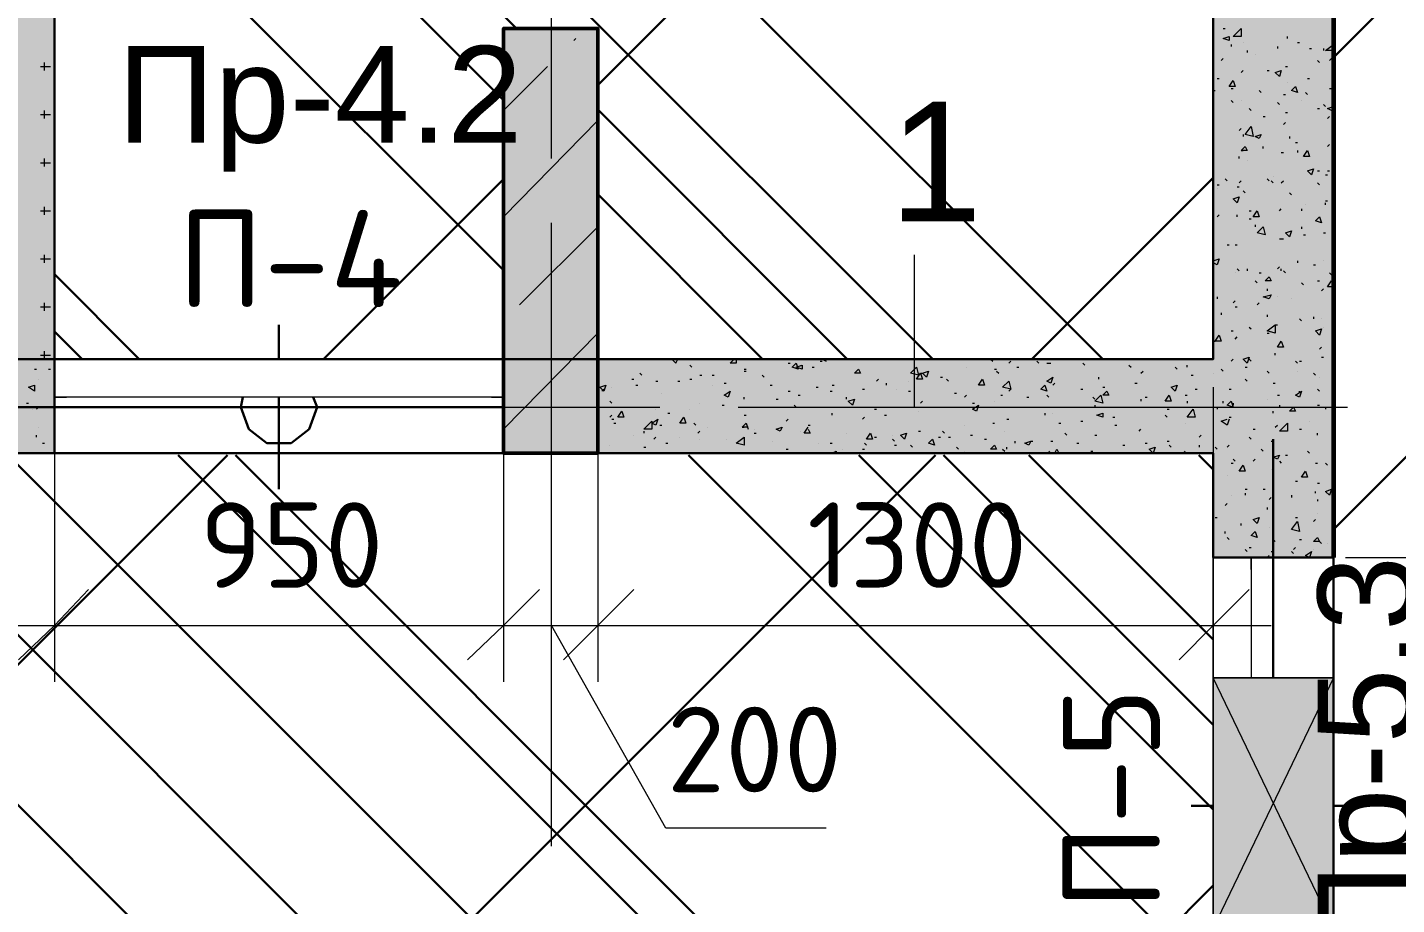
# Model space of a CAD drawing. Header units: millimetres. Extents: x -84737 to 172119, y -43083 to 59399.
# Drawn here: x 131149 to 134040, y 45395 to 47248 of the extents above; entities that cross this region are included whole.
import ezdxf

# ---------------------------------------------------------------- set-up
doc = ezdxf.new("R2010")
doc.units = ezdxf.units.MM
for name, color, linetype, lineweight in [('11) Плинтус ПЛ-2', 70, 'Continuous', 30), ('12) Наливной пол', 150, 'Continuous', 30), ('15) Штукатурка стен СТ-1.1', 161, 'Continuous', 60), ('16) Краска СТ-1.1 стена', 5, 'Continuous', 60), ('19) Краска ПТ-5 потолок', 161, 'Continuous', 30), ('20) Шпакл. баз. фин Стена', 40, 'Continuous', 60), ('22) Шпакл. баз. фин. Потолок', 102, 'Continuous', 30), ('8) Линолеум Л-1.1', 130, 'Continuous', 30)]:
    doc.layers.add(name, color=color, linetype=linetype, lineweight=lineweight)
doc.layers.add('PDF _Геометрия', color=7, linetype='Continuous')
doc.layers.add('PDF _Текст', color=7, linetype='Continuous')
doc.layers.add('PDF _Сплошная заливка', color=7, linetype='Continuous', true_color=0xffffff)
doc.styles.add('PDF GOSTCommon', font='arial.ttf')
doc.styles.add('PDF ISOCPEUR', font='isocpeur.ttf')

msp = doc.modelspace()

# ---------------------------------------------------------------- hatches: boundary and pattern name
at = {"layer": '12) Наливной пол'}
h = msp.add_hatch(dxfattribs=at)
h.set_pattern_fill('ANSI31', color=256, scale=222)
h.paths.add_polyline_path([(133906.4, 38643.9), (137102.4, 38643.9), (137102.4, 49044.5), (133906.4, 49044.5)])
at = {"layer": '19) Краска ПТ-5 потолок'}
h = msp.add_hatch(dxfattribs=at)
h.set_pattern_fill('ANSI34', color=256, scale=80, angle=90)
h.paths.add_polyline_path([(109621.7, 46343.9), (98001.6, 46343.9), (98001.6, 44426.3), (100380.7, 44426.3), (100380.7, 43846.3), (109621.7, 43846.3)])
h.paths.add_polyline_path([(114379.8, 46343.9), (112098.1, 46343.9), (109621.7, 46343.9), (109621.7, 42847.3), (114379.8, 42847.3)])
h.paths.add_polyline_path([(122308.6, 46343.9), (114379.8, 46343.9), (114379.8, 43846.3), (122308.6, 43846.3)])
h.paths.add_polyline_path([(114802.6, 49046.7), (112098.1, 49044.7), (112098.1, 46343.9), (114802.6, 46345.9)])
h.paths.add_polyline_path([(133652.4, 46343.9), (127578.9, 46343.9), (122499.1, 46343.9), (122499.1, 43846.3), (133652.4, 43846.3)])
h.paths.add_polyline_path([(129055.3, 48363.1), (129052, 48363.1), (129052, 49044.7), (127578.9, 49044.7), (127578.9, 46343.9), (129055.3, 46343.9)])
h = msp.add_hatch(dxfattribs=at)
h.set_pattern_fill('ANSI34', color=256, scale=80, angle=90)
h.paths.add_polyline_path([(133652.4, 49044.5), (131205.7, 49044.5), (131205.7, 46547), (132153.9, 46547), (132153.9, 47245.5), (132352.9, 47245.5), (132352.9, 46547), (133652.4, 46547)])
at = {"layer": '22) Шпакл. баз. фин. Потолок'}
h = msp.add_hatch(dxfattribs=at)
h.set_pattern_fill('ANSI37', color=256, scale=333)
h.paths.add_polyline_path([(109621.7, 46343.9), (98001.6, 46343.9), (98001.6, 44426.3), (100380.7, 44426.3), (100380.7, 43846.3), (109621.7, 43846.3)])
h.paths.add_polyline_path([(114379.8, 46343.9), (112098.1, 46343.9), (109621.7, 46343.9), (109621.7, 42847.3), (114379.8, 42847.3)])
h.paths.add_polyline_path([(122308.6, 46343.9), (114379.8, 46343.9), (114379.8, 43846.3), (122308.6, 43846.3)])
h.paths.add_polyline_path([(114802.6, 49046.7), (112098.1, 49044.7), (112098.1, 46343.9), (114802.6, 46345.9)])
h.paths.add_polyline_path([(133652.4, 46343.9), (127578.9, 46343.9), (122499.1, 46343.9), (122499.1, 43846.3), (133652.4, 43846.3)])
h.paths.add_polyline_path([(129055.3, 48363.1), (129052, 48363.1), (129052, 49044.7), (127578.9, 49044.7), (127578.9, 46343.9), (129055.3, 46343.9)])
h = msp.add_hatch(dxfattribs=at)
h.set_pattern_fill('ANSI37', color=256, scale=333)
h.paths.add_polyline_path([(133652.4, 49044.5), (131205.7, 49044.5), (131205.7, 46547), (132153.9, 46547), (132153.9, 47245.5), (132352.9, 47245.5), (132352.9, 46547), (133652.4, 46547)])
at = {"layer": '8) Линолеум Л-1.1'}
h = msp.add_hatch(dxfattribs=at)
h.set_pattern_fill('ANSI31', color=256, scale=222)
h.paths.add_polyline_path([(133906.4, 38643.9), (137102.4, 38643.9), (137102.4, 49044.5), (133906.4, 49044.5)])
at = {"layer": 'PDF _Сплошная заливка', "transparency": 33554559}
h = msp.add_hatch(color=256, dxfattribs=at)
h.paths.add_polyline_path([(133652.4, 46127.9), (133906.4, 46127.9), (133906.4, 49044.5), (133652.4, 49044.5)])
h.paths.add_polyline_path([(133906.4, 45073.9), (133652.4, 45073.9), (133652.4, 43846.3), (133906.4, 43846.3)])
h = msp.add_hatch(color=256, dxfattribs=at)
h.paths.add_polyline_path([(129686, 46348), (129686, 46547), (129055.3, 46547), (129055.3, 46348)])
h.paths.add_polyline_path([(130634.2, 46547), (130634.2, 46348), (131205.7, 46348), (131205.7, 46547)])

# ---------------------------------------------------------------- linework, layer by layer
at = {"layer": '11) Плинтус ПЛ-2'}
msp.add_lwpolyline([(133906.4, 45073.9), (133906.4, 38643.9), (137102.4, 38643.9), (137102.4, 49044.5), (133906.4, 49044.5), (133906.4, 46127.9)], dxfattribs=at)
at = {"layer": '15) Штукатурка стен СТ-1.1'}
msp.add_lwpolyline([(133906.4, 45073.9), (133906.4, 38643.9), (137102.4, 38643.9), (137102.4, 49044.5), (133906.4, 49044.5), (133906.4, 46127.9)], dxfattribs=at)
at = {"layer": '16) Краска СТ-1.1 стена'}
msp.add_lwpolyline([(133906.4, 45073.9), (133906.4, 38643.9), (137102.4, 38643.9), (137102.4, 49044.5), (133906.4, 49044.5), (133906.4, 46127.9)], dxfattribs=at)
at = {"layer": '19) Краска ПТ-5 потолок'}
for points in [[(131205.7, 46547), (133652.4, 46547), (133652.4, 49044.5), (131205.7, 49044.5)], [(132153.9, 47245.5), (132352.9, 47245.5), (132352.9, 46547), (132153.9, 46547)]]:
    msp.add_lwpolyline(points, close=True, dxfattribs=at)
at = {"layer": '20) Шпакл. баз. фин Стена'}
msp.add_lwpolyline([(133906.4, 45073.9), (133906.4, 38643.9), (137102.4, 38643.9), (137102.4, 49044.5), (133906.4, 49044.5), (133906.4, 46127.9)], dxfattribs=at)
at = {"layer": '8) Линолеум Л-1.1'}
msp.add_lwpolyline([(133906.4, 38643.9), (137102.4, 38643.9), (137102.4, 49044.5), (133906.4, 49044.5)], close=True, dxfattribs=at)
at = {"layer": 'PDF _Геометрия', "lineweight": 30}
for points in [[(133923.3, 49637.1), (133906.4, 49637.1), (133906.4, 49611.7), (133906.4, 49294.3), (134803.8, 49294.3), (133906.4, 49294.3), (133906.4, 49044.5), (133055.6, 49044.5), (131205.7, 49044.5), (131205.7, 46547)], [(133652.4, 46348), (129055.3, 46348), (129055.3, 49044.5), (128953.7, 49044.5)], [(132352.9, 46547), (133652.4, 46547), (133652.4, 49044.5)], [(132153.9, 46547), (132153.9, 47245.5), (132352.9, 47245.5)], [(131679.8, 46547), (131679.8, 46619)], [(131603.6, 46466.6), (131599.4, 46445.4), (131616.3, 46398.8), (131654.4, 46369.2), (131705.2, 46369.2), (131743.3, 46398.8), (131760.2, 46445.4), (131751.8, 46466.6)], [(131679.8, 46271.9), (131679.8, 46466.6)], [(132153.9, 46445.4), (130956, 46445.4)], [(133779.4, 46377.7), (133779.4, 45873.9)], [(133652.4, 45603), (133605.9, 45603)], [(133953, 45603), (133906.4, 45603)]]:
    msp.add_lwpolyline(points, dxfattribs=at)
at = {"layer": 'PDF _Геометрия', "lineweight": 18}
msp.add_lwpolyline([(131125.3, 48765.1), (131125.3, 46547), (131205.7, 46547), (131205.7, 49044.5), (131125.3, 49044.5), (131125.3, 48845.6), (130824.7, 48845.6), (130824.7, 48765.1)], close=True, dxfattribs=at)
at = {"layer": 'PDF _Геометрия', "lineweight": 30}
for points in [[(132352.9, 46348), (133652.4, 46348), (133652.4, 46127.9), (133906.4, 46127.9), (133906.4, 49044.5), (133652.4, 49044.5), (133652.4, 46547), (132352.9, 46547)], [(137102.4, 49044.5), (133906.4, 49044.5), (133906.4, 38643.9), (137102.4, 38643.9)], [(131205.7, 46547), (130634.2, 46547), (130634.2, 46348), (131205.7, 46348)]]:
    msp.add_lwpolyline(points, close=True, dxfattribs=at)
at = {"layer": 'PDF _Геометрия', "lineweight": 9}
for points in [[(132255.5, 46970.3), (132255.5, 47969.3)], [(133673.6, 47245.5), (133677.8, 47245.5)], [(132302.1, 47220.1), (132306.3, 47224.3)], [(133715.9, 47215.8), (133715.9, 47215.8)], [(133809, 47224.3), (133809, 47228.5)], [(133830.2, 47215.8), (133834.4, 47215.8)], [(133902.2, 47241.2), (133906.4, 47241.2)], [(133690.5, 47211.6), (133690.5, 47207.4)], [(133724.4, 47198.9), (133724.4, 47194.7)], [(133741.3, 47190.4), (133741.3, 47190.4)], [(133787.9, 47207.4), (133787.9, 47203.1)], [(133855.6, 47203.1), (133859.8, 47203.1)], [(133885.2, 47203.1), (133885.2, 47198.9)], [(133906.4, 47198.9), (133889.5, 47198.9), (133906.4, 47211.6), (133902.2, 47211.6)], [(131176.1, 47165), (131197.2, 47165)], [(131184.5, 47156.6), (131184.5, 47173.5)], [(132153.9, 47071.9), (132247, 47165)], [(133669.3, 47177.7), (133673.6, 47182)], [(133711.7, 47152.3), (133715.9, 47156.6)], [(133766.7, 47156.6), (133770.9, 47156.6)], [(133804.8, 47165), (133809, 47165)], [(133872.5, 47177.7), (133876.8, 47173.5)], [(133897.9, 47177.7), (133902.2, 47182)], [(133660.9, 47139.6), (133665.1, 47139.6)], [(133809, 47131.2), (133809, 47131.2)], [(133851.4, 47139.6), (133855.6, 47139.6)], [(133652.4, 47114.2), (133656.6, 47114.2)], [(133690.5, 47118.5), (133694.7, 47118.5)], [(133749.8, 47114.2), (133754, 47110)], [(133800.6, 47105.8), (133804.8, 47105.8)], [(133847.1, 47110), (133851.4, 47105.8)], [(133897.9, 47118.5), (133902.2, 47118.5)], [(131184.5, 47055), (131184.5, 47071.9)], [(132255.5, 47033.8), (132255.5, 47088.8)], [(133690.5, 47093.1), (133694.7, 47088.8)], [(133711.7, 47093.1), (133711.7, 47093.1)], [(133728.6, 47076.1), (133732.8, 47071.9)], [(133787.9, 47088.8), (133792.1, 47084.6)], [(133838.7, 47093.1), (133838.7, 47093.1)], [(133872.5, 47076.1), (133876.8, 47076.1)], [(133885.2, 47084.6), (133889.5, 47080.4)], [(133906.4, 47076.1), (133902.2, 47071.9), (133893.7, 47076.1), (133906.4, 47080.4)], [(131176.1, 47063.4), (131197.2, 47063.4)], [(132153.9, 46847.5), (132352.9, 47050.7)], [(133758.2, 47059.2), (133762.5, 47059.2)], [(133800.6, 47042.3), (133804.8, 47046.5)], [(133804.8, 47067.7), (133809, 47067.7)], [(133893.7, 47055), (133897.9, 47059.2)], [(133707.4, 47029.6), (133711.7, 47033.8)], [(133715.9, 47021.1), (133715.9, 47016.9)], [(133813.3, 47016.9), (133813.3, 47012.6)], [(133711.7, 46987.2), (133715.9, 46987.2)], [(133758.2, 46991.5), (133758.2, 46995.7)], [(133796.3, 46983), (133800.6, 46983)], [(133826, 47004.2), (133830.2, 47004.2)], [(133830.2, 46987.2), (133830.2, 46983)], [(133893.7, 46995.7), (133897.9, 46999.9)], [(131176.1, 46961.8), (131197.2, 46961.8)], [(131184.5, 46953.4), (131184.5, 46970.3)], [(133707.4, 46970.3), (133707.4, 46974.5)], [(133724.4, 46966.1), (133724.4, 46966.1)], [(133677.8, 46928), (133682, 46923.7)], [(133766.7, 46928), (133770.9, 46923.7)], [(133779.4, 46932.2), (133779.4, 46932.2)], [(133872.5, 46944.9), (133876.8, 46944.9)], [(133889.5, 46936.4), (133893.7, 46936.4)], [(133893.7, 46944.9), (133897.9, 46944.9)], [(133660.9, 46915.3), (133665.1, 46915.3)], [(133660.9, 46906.8), (133660.9, 46906.8)], [(133703.2, 46911), (133707.4, 46911)], [(133707.4, 46919.5), (133711.7, 46923.7)], [(133715.9, 46902.6), (133720.1, 46898.3)], [(133775.2, 46923.7), (133779.4, 46919.5)], [(133796.3, 46919.5), (133800.6, 46923.7)], [(133813.3, 46898.3), (133817.5, 46894.1)], [(133872.5, 46919.5), (133876.8, 46915.3)], [(131184.5, 46851.8), (131184.5, 46868.7)], [(133847.1, 46872.9), (133847.1, 46872.9)], [(133889.5, 46881.4), (133893.7, 46881.4)], [(133889.5, 46872.9), (133889.5, 46877.2)], [(131176.1, 46860.2), (131197.2, 46860.2)], [(133660.9, 46847.5), (133665.1, 46851.8)], [(133703.2, 46847.5), (133703.2, 46851.8)], [(133728.6, 46860.2), (133732.8, 46860.2)], [(133728.6, 46843.3), (133732.8, 46843.3)], [(133792.1, 46860.2), (133796.3, 46864.5)], [(133838.7, 46864.5), (133838.7, 46860.2)], [(132187.8, 46661.3), (132352.9, 46826.4)], [(132255.5, 45835.8), (132255.5, 46834.8)], [(133741.3, 46830.6), (133741.3, 46826.4)], [(133838.7, 46826.4), (133838.7, 46822.2)], [(133842.9, 46809.5), (133847.1, 46809.5)], [(133885.2, 46813.7), (133889.5, 46813.7)], [(133682, 46788.3), (133686.3, 46788.3)], [(133699, 46788.3), (133703.2, 46788.3)], [(133792.1, 46801), (133796.3, 46801), (133800.6, 46801)], [(131176.1, 46758.7), (131197.2, 46758.7)], [(131184.5, 46750.2), (131184.5, 46767.1)], [(132255.5, 46716.3), (132255.5, 46771.4)], [(133021.7, 46445.4), (133021.7, 46767.1)], [(133652.4, 46754.4), (133665.1, 46758.7), (133660.9, 46746), (133652.4, 46750.2)], [(133830.2, 46754.4), (133830.2, 46750.2)], [(133885.2, 46754.4), (133885.2, 46754.4)], [(133699, 46729), (133699, 46729)], [(133703.2, 46737.5), (133707.4, 46733.3)], [(133724.4, 46737.5), (133724.4, 46733.3)], [(133749.8, 46729), (133754, 46729)], [(133787.9, 46737.5), (133792.1, 46741.7)], [(133796.3, 46733.3), (133796.3, 46737.5)], [(133800.6, 46733.3), (133804.8, 46729)], [(133864.1, 46746), (133868.3, 46746)], [(133897.9, 46729), (133902.2, 46724.8)], [(133741.3, 46712.1), (133745.5, 46707.9)], [(133766.7, 46695.2), (133766.7, 46690.9)], [(133838.7, 46707.9), (133842.9, 46703.6)], [(133872.5, 46712.1), (133876.8, 46712.1)], [(133881, 46690.9), (133885.2, 46695.2)], [(133906.4, 46699.4), (133893.7, 46699.4), (133902.2, 46712.1), (133906.4, 46707.9)], [(131184.5, 46648.6), (131184.5, 46665.5)], [(133660.9, 46678.2), (133660.9, 46674)], [(133694.7, 46665.5), (133699, 46669.8)], [(133745.5, 46661.3), (133749.8, 46665.5)], [(133787.9, 46678.2), (133787.9, 46678.2)], [(133817.5, 46674), (133817.5, 46674)], [(131176.1, 46657.1), (131197.2, 46657.1)], [(133669.3, 46644.4), (133669.3, 46640.1)], [(133699, 46657.1), (133703.2, 46657.1)], [(133766.7, 46640.1), (133766.7, 46635.9)], [(133864.1, 46635.9), (133864.1, 46631.7)], [(133690.5, 46606.3), (133694.7, 46606.3)], [(133728.6, 46614.7), (133732.8, 46610.5)], [(133783.6, 46619), (133787.9, 46619)], [(133834.4, 46631.7), (133838.7, 46627.4)], [(133881, 46631.7), (133881, 46631.7)], [(133885.2, 46614.7), (133885.2, 46614.7)], [(132153.9, 46398.8), (132352.9, 46602)], [(133652.4, 46585.1), (133656.6, 46585.1)], [(133699, 46589.3), (133703.2, 46593.6)], [(133766.7, 46602), (133770.9, 46602)], [(131176.1, 46555.5), (131197.2, 46555.5)], [(131184.5, 46547), (131184.5, 46563.9)], [(133783.6, 46555.5), (133783.6, 46559.7)], [(133876.8, 46568.2), (133881, 46572.4)], [(133881, 46551.2), (133885.2, 46551.2)], [(131163.4, 46525.8), (131167.6, 46525.8)], [(131193, 46525.8), (131197.2, 46525.8)], [(132509.5, 46547), (132518, 46538.5), (132522.2, 46547)], [(132547.6, 46534.3), (132551.8, 46530.1)], [(132644.9, 46547), (132644.9, 46538.5), (132632.2, 46538.5), (132640.7, 46547)], [(132661.9, 46525.8), (132666.1, 46525.8)], [(132661.9, 46521.6), (132666.1, 46521.6)], [(132755, 46538.5), (132759.2, 46538.5)], [(132780.4, 46534.3), (132780.4, 46534.3)], [(132805.8, 46530.1), (132810, 46530.1)], [(132822.7, 46542.8), (132827, 46542.8)], [(132827, 46547), (132835.4, 46542.8), (132831.2, 46547)], [(133131.8, 46530.1), (133131.8, 46530.1)], [(133182.5, 46547), (133186.8, 46542.8)], [(133191, 46525.8), (133195.2, 46525.8)], [(133195.2, 46521.6), (133199.5, 46517.4)], [(133220.6, 46538.5), (133224.9, 46542.8)], [(133237.6, 46530.1), (133241.8, 46530.1)], [(133279.9, 46542.8), (133284.1, 46538.5)], [(133301.1, 46538.5), (133305.3, 46538.5), (133309.5, 46538.5)], [(133377.3, 46538.5), (133381.5, 46534.3)], [(133474.6, 46534.3), (133478.9, 46530.1)], [(133500, 46517.4), (133504.3, 46521.6)], [(133572, 46530.1), (133576.2, 46525.8)], [(133597.4, 46530.1), (133597.4, 46534.3)], [(133669.3, 46525.8), (133673.6, 46521.6)], [(133690.5, 46542.8), (133694.7, 46547)], [(133720.1, 46530.1), (133724.4, 46530.1)], [(133728.6, 46547), (133732.8, 46542.8)], [(133766.7, 46521.6), (133770.9, 46517.4)], [(133826, 46542.8), (133830.2, 46538.5)], [(133830.2, 46521.6), (133830.2, 46521.6)], [(133834.4, 46542.8), (133838.7, 46542.8)], [(131171.8, 46504.7), (131171.8, 46504.7)], [(132255.5, 45518.4), (132255.5, 46517.4)], [(132424.8, 46504.7), (132429.1, 46504.7)], [(132433.3, 46492), (132437.5, 46492)], [(132441.8, 46517.4), (132446, 46513.1)], [(132475.6, 46500.4), (132479.9, 46500.4)], [(132522.2, 46500.4), (132526.4, 46500.4)], [(132547.6, 46504.7), (132551.8, 46504.7)], [(132568.8, 46513.1), (132573, 46513.1)], [(132594.2, 46513.1), (132598.4, 46513.1)], [(132594.2, 46492), (132594.2, 46492)], [(132619.6, 46496.2), (132623.8, 46496.2)], [(132700, 46513.1), (132704.2, 46508.9)], [(132716.9, 46492), (132721.1, 46492)], [(132848.1, 46492), (132852.4, 46492)], [(132941.3, 46500.4), (132945.5, 46504.7)], [(132962.4, 46492), (132962.4, 46496.2)], [(133009, 46500.4), (133009, 46500.4)], [(133034.4, 46517.4), (133038.6, 46517.4)], [(133076.7, 46508.9), (133081, 46508.9)], [(133089.4, 46504.7), (133093.7, 46500.4)], [(133313.8, 46492), (133318, 46496.2)], [(133411.1, 46504.7), (133411.1, 46508.9)], [(133487.3, 46496.2), (133491.6, 46496.2)], [(133605.9, 46513.1), (133610.1, 46513.1)], [(133652.4, 46517.4), (133652.4, 46517.4)], [(133720.1, 46504.7), (133724.4, 46500.4)], [(133779.4, 46496.2), (133783.6, 46496.2)], [(133864.1, 46517.4), (133868.3, 46513.1)], [(133876.8, 46508.9), (133876.8, 46508.9)], [(131205.7, 46487.7), (131205.7, 45984), (131205.7, 45865.5)], [(132153.9, 46487.7), (132153.9, 45984), (132153.9, 45865.5)], [(132352.9, 46487.7), (132352.9, 45984), (132352.9, 45865.5)], [(132361.3, 46479.3), (132365.6, 46483.5)], [(132382.5, 46487.7), (132382.5, 46487.7)], [(132488.3, 46475), (132488.3, 46475)], [(132661.9, 46462.3), (132661.9, 46466.6)], [(132729.6, 46462.3), (132733.8, 46462.3)], [(132755, 46479.3), (132759.2, 46479.3)], [(132776.2, 46470.8), (132780.4, 46470.8)], [(132814.3, 46487.7), (132818.5, 46487.7)], [(132843.9, 46479.3), (132848.1, 46479.3)], [(132877.8, 46466.6), (132877.8, 46462.3)], [(132911.6, 46483.5), (132915.9, 46483.5)], [(132983.6, 46483.5), (132983.6, 46483.5)], [(133009, 46479.3), (133013.2, 46479.3)], [(133106.4, 46475), (133110.6, 46475)], [(133127.5, 46466.6), (133131.8, 46470.8)], [(133203.7, 46470.8), (133207.9, 46470.8)], [(133220.6, 46479.3), (133224.9, 46483.5)], [(133258.7, 46466.6), (133263, 46466.6)], [(133301.1, 46470.8), (133305.3, 46466.6)], [(133373, 46483.5), (133377.3, 46483.5)], [(133398.4, 46466.6), (133402.7, 46462.3)], [(133419.6, 46487.7), (133423.8, 46487.7)], [(133500, 46462.3), (133500, 46458.1)], [(133508.5, 46466.6), (133512.7, 46466.6)], [(133593.2, 46470.8), (133597.4, 46470.8)], [(133614.3, 46483.5), (133618.6, 46483.5)], [(133652.4, 46487.7), (133652.4, 45984), (133652.4, 45865.5)], [(133686.3, 46483.5), (133690.5, 46483.5)], [(133766.7, 46462.3), (133766.7, 46462.3)], [(133787.9, 46470.8), (133792.1, 46470.8)], [(133834.4, 46475), (133834.4, 46479.3)], [(133872.5, 46483.5), (133876.8, 46479.3)], [(133902.2, 46487.7), (133906.4, 46487.7)], [(131146.4, 46453.9), (131150.7, 46453.9)], [(131159.1, 46441.2), (131159.1, 46441.2)], [(131167.6, 46441.2), (131171.8, 46445.4)], [(131197.2, 46445.4), (132196.2, 46445.4)], [(131231.1, 46445.4), (131281.9, 46445.4)], [(131480.9, 46445.4), (132484.1, 46445.4)], [(132378.3, 46458.1), (132382.5, 46453.9)], [(132395.2, 46445.4), (132450.2, 46445.4)], [(132475.6, 46441.2), (132475.6, 46441.2)], [(132501, 46432.7), (132505.3, 46432.7)], [(132547.6, 46441.2), (132547.6, 46441.2)], [(132568.8, 46453.9), (132568.8, 46453.9)], [(132615.3, 46449.6), (132619.6, 46449.6)], [(132649.2, 46445.4), (133648.2, 46445.4)], [(132683, 46445.4), (132733.8, 46445.4)], [(132767.7, 46449.6), (132771.9, 46445.4)], [(132848.1, 46428.5), (132848.1, 46432.7)], [(132937, 46445.4), (133936, 46445.4)], [(132937, 46441.2), (132941.3, 46441.2)], [(133030.2, 46436.9), (133030.2, 46436.9)], [(133034.4, 46453.9), (133038.6, 46458.1)], [(133144.4, 46453.9), (133148.7, 46453.9)], [(133191, 46458.1), (133191, 46458.1)], [(133296.8, 46432.7), (133296.8, 46428.5)], [(133313.8, 46432.7), (133313.8, 46432.7)], [(133402.7, 46449.6), (133402.7, 46445.4)], [(133406.9, 46445.4), (133411.1, 46445.4)], [(133500, 46458.1), (133500, 46458.1)], [(133555.1, 46441.2), (133559.3, 46441.2)], [(133597.4, 46458.1), (133597.4, 46453.9)], [(133601.6, 46445.4), (133605.9, 46445.4)], [(133660.9, 46445.4), (133660.9, 46441.2)], [(133673.6, 46453.9), (133673.6, 46458.1)], [(133694.7, 46453.9), (133694.7, 46449.6)], [(133779.4, 46432.7), (133779.4, 46436.9)], [(133792.1, 46449.6), (133792.1, 46445.4)], [(133851.4, 46445.4), (133902.2, 46445.4)], [(133872.5, 46449.6), (133876.8, 46449.6)], [(133889.5, 46445.4), (133889.5, 46441.2)], [(132378.3, 46424.2), (132382.5, 46428.5)], [(132382.5, 46420), (132386.7, 46420)], [(132386.7, 46411.5), (132391, 46411.5)], [(132484.1, 46407.3), (132488.3, 46407.3)], [(132556.1, 46411.5), (132560.3, 46407.3)], [(132670.3, 46403.1), (132657.6, 46403.1), (132666.1, 46411.5), (132670.3, 46398.8)], [(132661.9, 46428.5), (132666.1, 46428.5)], [(132750.8, 46415.8), (132755, 46420)], [(132797.3, 46407.3), (132801.6, 46407.3)], [(132911.6, 46420), (132915.9, 46424.2)], [(132958.2, 46428.5), (132962.4, 46428.5)], [(133127.5, 46407.3), (133127.5, 46407.3)], [(133186.8, 46411.5), (133191, 46411.5)], [(133216.4, 46420), (133220.6, 46420)], [(133326.5, 46411.5), (133330.7, 46411.5)], [(133373, 46415.8), (133377.3, 46415.8)], [(133440.8, 46424.2), (133445, 46424.2)], [(133445, 46407.3), (133449.2, 46407.3)], [(133550.8, 46428.5), (133555.1, 46424.2)], [(133593.2, 46411.5), (133593.2, 46411.5)], [(133686.3, 46420), (133682, 46407.3), (133669.3, 46415.8), (133682, 46420)], [(133686.3, 46424.2), (133690.5, 46424.2)], [(133783.6, 46403.1), (133787.9, 46407.3)], [(133855.6, 46415.8), (133855.6, 46415.8)], [(131167.6, 46381.9), (131167.6, 46386.1)], [(131171.8, 46403.1), (131171.8, 46403.1)], [(132429.1, 46386.1), (132429.1, 46386.1)], [(132450.2, 46394.6), (132450.2, 46390.4)], [(132471.4, 46377.7), (132475.6, 46381.9)], [(132526.4, 46381.9), (132526.4, 46381.9)], [(132564.5, 46390.4), (132568.8, 46394.6)], [(132568.8, 46377.7), (132568.8, 46377.7)], [(132585.7, 46403.1), (132585.7, 46403.1)], [(132623.8, 46377.7), (132623.8, 46377.7)], [(132657.6, 46403.1), (132661.9, 46403.1)], [(132683, 46398.8), (132683, 46398.8)], [(132683, 46390.4), (132687.3, 46390.4)], [(132729.6, 46398.8), (132729.6, 46398.8)], [(132780.4, 46394.6), (132780.4, 46394.6)], [(132797.3, 46398.8), (132801.6, 46390.4), (132788.9, 46390.4), (132797.3, 46403.1)], [(132877.8, 46390.4), (132877.8, 46390.4)], [(132937, 46381.9), (132941.3, 46381.9)], [(132975.1, 46386.1), (132975.1, 46386.1)], [(132975.1, 46377.7), (132979.4, 46373.4)], [(133030.2, 46394.6), (133034.4, 46394.6)], [(133072.5, 46381.9), (133076.7, 46381.9)], [(133081, 46394.6), (133085.2, 46390.4)], [(133093.7, 46381.9), (133097.9, 46381.9)], [(133140.2, 46386.1), (133144.4, 46386.1)], [(133169.8, 46377.7), (133174.1, 46377.7)], [(133212.2, 46394.6), (133212.2, 46394.6)], [(133339.2, 46390.4), (133343.4, 46386.1)], [(133402.7, 46386.1), (133406.9, 46386.1)], [(133495.8, 46394.6), (133500, 46398.8)], [(133622.8, 46381.9), (133627, 46386.1)], [(133728.6, 46381.9), (133732.8, 46377.7)], [(133737.1, 46398.8), (133741.3, 46398.8)], [(133834.4, 46398.8), (133838.7, 46398.8)], [(133872.5, 46386.1), (133872.5, 46390.4)], [(131180.3, 46369.2), (131184.5, 46369.2)], [(132378.3, 46365), (132378.3, 46365)], [(132450.2, 46360.7), (132454.5, 46360.7)], [(132496.8, 46369.2), (132501, 46369.2)], [(132721.1, 46373.4), (132721.1, 46373.4)], [(132750.8, 46356.5), (132755, 46356.5)], [(132818.5, 46369.2), (132818.5, 46369.2)], [(132843.9, 46369.2), (132848.1, 46369.2)], [(132848.1, 46348), (132856.6, 46352.3), (132856.6, 46348)], [(132865.1, 46348), (132869.3, 46348)], [(132869.3, 46356.5), (132869.3, 46356.5)], [(132911.6, 46356.5), (132915.9, 46356.5)], [(132915.9, 46369.2), (132920.1, 46365)], [(132979.4, 46365), (132983.6, 46365)], [(133013.2, 46365), (133017.5, 46360.7)], [(133110.6, 46360.7), (133114.8, 46356.5)], [(133123.3, 46348), (133127.5, 46348)], [(133127.5, 46352.3), (133127.5, 46352.3)], [(133207.9, 46356.5), (133212.2, 46352.3)], [(133216.4, 46356.5), (133216.4, 46360.7)], [(133233.3, 46373.4), (133233.3, 46369.2)], [(133267.2, 46373.4), (133271.4, 46373.4)], [(133305.3, 46352.3), (133309.5, 46348)], [(133309.5, 46373.4), (133313.8, 46373.4)], [(133318, 46348), (133322.2, 46356.5), (133326.5, 46348)], [(133364.6, 46369.2), (133368.8, 46369.2)], [(133394.2, 46352.3), (133398.4, 46352.3)], [(133402.7, 46348), (133402.7, 46348)], [(133461.9, 46365), (133466.2, 46365)], [(133508.5, 46369.2), (133512.7, 46369.2)], [(133555.1, 46373.4), (133559.3, 46373.4)], [(133559.3, 46365), (133563.5, 46360.7)], [(133588.9, 46348), (133593.2, 46352.3)], [(133622.8, 46365), (133622.8, 46360.7)], [(133656.6, 46360.7), (133660.9, 46356.5)], [(133682, 46360.7), (133686.3, 46365)], [(133754, 46356.5), (133758.2, 46352.3)], [(133775.2, 46373.4), (133779.4, 46373.4)], [(133851.4, 46352.3), (133855.6, 46348)], [(133690.5, 46326.9), (133694.7, 46326.9)], [(133694.7, 46335.3), (133699, 46331.1)], [(133737.1, 46331.1), (133741.3, 46335.3)], [(133792.1, 46331.1), (133796.3, 46326.9)], [(133804.8, 46343.8), (133809, 46343.8)], [(133868.3, 46326.9), (133872.5, 46326.9)], [(133889.5, 46326.9), (133893.7, 46322.7)], [(133682, 46301.5), (133682, 46301.5)], [(133775.2, 46314.2), (133775.2, 46314.2)], [(133826, 46288.8), (133830.2, 46288.8)], [(133690.5, 46259.2), (133690.5, 46259.2)], [(133720.1, 46271.9), (133724.4, 46271.9)], [(133720.1, 46263.4), (133720.1, 46259.2)], [(133758.2, 46271.9), (133762.5, 46271.9)], [(133817.5, 46259.2), (133817.5, 46254.9)], [(133868.3, 46263.4), (133868.3, 46267.6)], [(133872.5, 46284.6), (133876.8, 46284.6)], [(133677.8, 46238), (133682, 46242.2)], [(133766.7, 46233.8), (133766.7, 46229.5)], [(133770.9, 46250.7), (133775.2, 46254.9)], [(133872.5, 46250.7), (133872.5, 46246.5)], [(133656.6, 46212.6), (133660.9, 46212.6)], [(133826, 46212.6), (133830.2, 46212.6)], [(133864.1, 46204.1), (133868.3, 46208.4)], [(133872.5, 46221.1), (133872.5, 46221.1)], [(133677.8, 46178.7), (133677.8, 46183)], [(133711.7, 46195.7), (133711.7, 46199.9)], [(133770.9, 46191.4), (133770.9, 46191.4)], [(133682, 46170.3), (133686.3, 46166)], [(133720.1, 46144.9), (133724.4, 46140.6)], [(133728.6, 46149.1), (133732.8, 46149.1)], [(133779.4, 46166), (133783.6, 46161.8)], [(133821.7, 46144.9), (133826, 46149.1)], [(133834.4, 46166), (133838.7, 46166)], [(133864.1, 46144.9), (133864.1, 46144.9)], [(133876.8, 46161.8), (133881, 46157.6)], [(133893.7, 46157.6), (133893.7, 46157.6)], [(133766.7, 46127.9), (133770.9, 46132.2)], [(133775.2, 46140.6), (133779.4, 46140.6)], [(133817.5, 46140.6), (133821.7, 46136.4)], [(133931.8, 46127.9), (134431.3, 46127.9), (134554.1, 46127.9)], [(119133, 45984), (119801.9, 45984), (120403, 45984), (121854.9, 45984), (122303.6, 45984), (122502.5, 45984), (124204.2, 45984), (124602.1, 45984), (126054.1, 45984), (127103.9, 45984), (127582.2, 45984), (129055.3, 45984), (129686, 45984), (130634.2, 45984), (131205.7, 45984), (132153.9, 45984), (132352.9, 45984), (133775.2, 45984)], [(132835.4, 45556.5), (132496.8, 45556.5), (132255.5, 45984)], [(132255.5, 45581.9), (132255.5, 45632.7)]]:
    msp.add_lwpolyline(points, dxfattribs=at)
at = {"layer": 'PDF _Геометрия', "lineweight": 50}
msp.add_lwpolyline([(132352.9, 46348), (132352.9, 47245.5), (132153.9, 47245.5), (132153.9, 46348)], close=True, dxfattribs=at)
at = {"layer": 'PDF _Геометрия', "lineweight": 9}
for points in [[(133711.7, 47228.5), (133694.7, 47228.5), (133711.7, 47245.5)], [(133686.3, 47228.5), (133686.3, 47220.1), (133673.6, 47224.3)], [(133796.3, 47156.6), (133792.1, 47143.9), (133783.6, 47152.3)], [(133694.7, 47135.4), (133699, 47122.7), (133686.3, 47122.7)], [(133826, 47122.7), (133830.2, 47110), (133817.5, 47114.2)], [(133737.1, 47016.9), (133720.1, 47021.1), (133732.8, 47038)], [(133754, 47021.1), (133749.8, 47012.6), (133741.3, 47016.9)], [(133720.1, 46995.7), (133724.4, 46987.2), (133711.7, 46987.2)], [(133851.4, 46987.2), (133855.6, 46974.5), (133842.9, 46974.5)], [(133864.1, 46949.1), (133859.8, 46936.4), (133851.4, 46944.9)], [(133707.4, 46889.9), (133703.2, 46877.2), (133694.7, 46885.6)], [(133745.5, 46860.2), (133749.8, 46847.5), (133737.1, 46847.5)], [(133876.8, 46847.5), (133881, 46834.8), (133868.3, 46839.1)], [(133762.5, 46809.5), (133745.5, 46813.7), (133758.2, 46826.4)], [(133817.5, 46817.9), (133813.3, 46805.2), (133804.8, 46813.7)], [(133770.9, 46720.6), (133775.2, 46712.1), (133762.5, 46712.1)], [(133775.2, 46682.5), (133770.9, 46674), (133758.2, 46678.2)], [(133783.6, 46602), (133766.7, 46606.3), (133783.6, 46619)], [(133881, 46610.5), (133876.8, 46597.8), (133868.3, 46606.3)], [(133665.1, 46597.8), (133669.3, 46585.1), (133656.6, 46585.1)], [(133796.3, 46585.1), (133800.6, 46572.4), (133787.9, 46572.4)], [(133728.6, 46551.2), (133724.4, 46538.5), (133715.9, 46547)], [(132771.9, 46538.5), (132776.2, 46525.8), (132763.5, 46530.1)], [(132784.6, 46534.3), (132784.6, 46525.8), (132771.9, 46530.1)], [(132903.2, 46525.8), (132907.4, 46517.4), (132894.7, 46517.4)], [(133030.2, 46513.1), (133013.2, 46517.4), (133025.9, 46530.1)], [(133051.3, 46521.6), (133047.1, 46508.9), (133038.6, 46517.4)], [(131163.4, 46492), (131163.4, 46479.3), (131150.7, 46487.7)], [(132369.8, 46492), (132365.6, 46479.3), (132357.1, 46487.7)], [(133034.4, 46517.4), (133038.6, 46504.7), (133025.9, 46504.7)], [(133165.6, 46504.7), (133169.8, 46492), (133157.1, 46492)], [(133224.9, 46483.5), (133207.9, 46487.7), (133220.6, 46500.4)], [(133296.8, 46492), (133301.1, 46479.3), (133288.4, 46483.5)], [(133313.8, 46508.9), (133309.5, 46496.2), (133301.1, 46500.4)], [(133576.2, 46492), (133572, 46479.3), (133563.5, 46487.7)], [(132632.2, 46479.3), (132628, 46466.6), (132619.6, 46470.8)], [(132894.7, 46462.3), (132890.5, 46449.6), (132882, 46458.1)], [(133419.6, 46453.9), (133402.7, 46458.1), (133415.4, 46470.8)], [(133428.1, 46479.3), (133432.3, 46470.8), (133419.6, 46470.8)], [(133559.3, 46470.8), (133563.5, 46458.1), (133550.8, 46458.1)], [(133838.7, 46479.3), (133834.4, 46466.6), (133826, 46470.8)], [(132403.7, 46436.9), (132407.9, 46424.2), (132395.2, 46424.2)], [(133157.1, 46449.6), (133152.9, 46436.9), (133144.4, 46441.2)], [(133419.6, 46432.7), (133419.6, 46424.2), (133406.9, 46428.5)], [(133614.3, 46424.2), (133597.4, 46424.2), (133610.1, 46441.2)], [(133690.5, 46458.1), (133694.7, 46445.4), (133682, 46449.6)], [(133821.7, 46445.4), (133826, 46436.9), (133813.3, 46436.9)], [(132467.2, 46398.8), (132450.2, 46398.8), (132467.2, 46415.8)], [(132479.9, 46420), (132475.6, 46407.3), (132467.2, 46411.5)], [(132534.9, 46424.2), (132539.1, 46411.5), (132526.4, 46411.5)], [(133809, 46394.6), (133792.1, 46394.6), (133809, 46411.5)], [(132661.9, 46365), (132644.9, 46369.2), (132661.9, 46381.9)], [(132742.3, 46403.1), (132738.1, 46394.6), (132729.6, 46398.8)], [(132928.6, 46390.4), (132932.8, 46377.7), (132920.1, 46377.7)], [(133004.8, 46390.4), (133000.5, 46377.7), (132992.1, 46386.1)], [(133059.8, 46377.7), (133064, 46365), (133051.3, 46369.2)], [(133191, 46365), (133195.2, 46356.5), (133182.5, 46356.5)], [(133267.2, 46373.4), (133263, 46365), (133254.5, 46369.2)], [(133529.7, 46360.7), (133525.4, 46348), (133517, 46356.5)], [(133715.9, 46322.7), (133720.1, 46310), (133707.4, 46310)], [(133792.1, 46343.8), (133787.9, 46335.3), (133779.4, 46339.6)], [(133847.1, 46310), (133851.4, 46297.3), (133838.7, 46297.3)], [(133902.2, 46271.9), (133897.9, 46259.2), (133889.5, 46267.6)], [(133749.8, 46212.6), (133745.5, 46199.9), (133737.1, 46208.4)], [(133834.4, 46183), (133817.5, 46187.2), (133830.2, 46204.1)], [(133741.3, 46183), (133745.5, 46170.3), (133732.8, 46174.5)], [(133872.5, 46170.3), (133876.8, 46161.8), (133864.1, 46161.8)], [(133859.8, 46140.6), (133855.6, 46127.9), (133847.1, 46132.2)], [(133652.4, 45873.9), (133906.4, 45873.9), (133652.4, 45344.8), (133906.4, 45344.8)], [(133906.4, 45344.8), (133906.4, 45873.9), (133652.4, 45873.9), (133652.4, 45344.8)]]:
    msp.add_lwpolyline(points, close=True, dxfattribs=at)
at = {"layer": 'PDF _Геометрия', "lineweight": 18}
for points in [[(131205.7, 46466.6), (131205.7, 46547), (132153.9, 46547), (132153.9, 46466.6)], [(132153.9, 46547), (132128.5, 46547)], [(132128.5, 46466.6), (132153.9, 46466.6), (131205.7, 46466.6), (131231.1, 46466.6)], [(133652.4, 46127.9), (133652.4, 46102.5)], [(133652.4, 45099.3), (133652.4, 45073.9), (133652.4, 46127.9), (133732.8, 46127.9)], [(133732.8, 46102.5), (133732.8, 46127.9), (133732.8, 45873.9)]]:
    msp.add_lwpolyline(points, dxfattribs=at)
at = {"layer": 'PDF _Геометрия', "lineweight": 20}
for points in [[(131277.7, 46060.2), (131205.7, 45984), (131129.5, 45912)], [(132230.1, 46060.2), (132153.9, 45984), (132077.7, 45912)], [(132429.1, 46060.2), (132352.9, 45984), (132280.9, 45912)], [(133728.6, 46060.2), (133652.4, 45984), (133580.5, 45912)]]:
    msp.add_lwpolyline(points, dxfattribs=at)
at = {"layer": 'PDF _Сплошная заливка', "lineweight": 5, "transparency": 33554559}
for points in [[(131125.3, 49044.5), (131125.3, 46547), (131205.7, 49044.5), (131205.7, 46547)], [(132153.9, 47245.5), (132153.9, 46348), (132352.9, 47245.5), (132352.9, 46348)], [(132352.9, 46547), (132352.9, 46348), (133652.4, 46547), (133652.4, 46348)]]:
    msp.add_solid(points, dxfattribs=at)
at = {"layer": 'PDF _Сплошная заливка', "color": 8, "lineweight": 5, "true_color": 0x808080, "transparency": 33554559}
msp.add_solid([(133652.4, 45873.9), (133652.4, 45344.8), (133906.4, 45873.9), (133906.4, 45344.8)], dxfattribs=at)

# ---------------------------------------------------------------- texts
at = {"layer": 'PDF _Текст', "attachment_point": 4}
for s, insert, char_height, style in [('Пр-4.2', (131338.8, 47075.5), 204.12, 'PDF GOSTCommon'), ('1', (132968.6, 46964.1), 252.5, 'PDF GOSTCommon'), ('П-4', (131466, 46759), 205.12, 'PDF ISOCPEUR'), ('950', (131512.4, 46154.1), 180.46, 'PDF ISOCPEUR'), ('1300', (132795, 46154.1), 180.46, 'PDF ISOCPEUR'), ('200', (132498.7, 45722.3), 180.46, 'PDF ISOCPEUR')]:
    msp.add_mtext(s, dxfattribs=dict(at, insert=insert, char_height=char_height, style=style))
at = {"layer": 'PDF _Текст', "attachment_point": 4, "rotation": 90}
for s, insert, char_height, style in [('Пр-5.3', (134005.8, 45276.5), 204.12, 'PDF GOSTCommon'), ('П-5', (133437.6, 45382.3), 205.12, 'PDF ISOCPEUR')]:
    msp.add_mtext(s, dxfattribs=dict(at, insert=insert, char_height=char_height, style=style))

doc.saveas('drawing.dxf')
